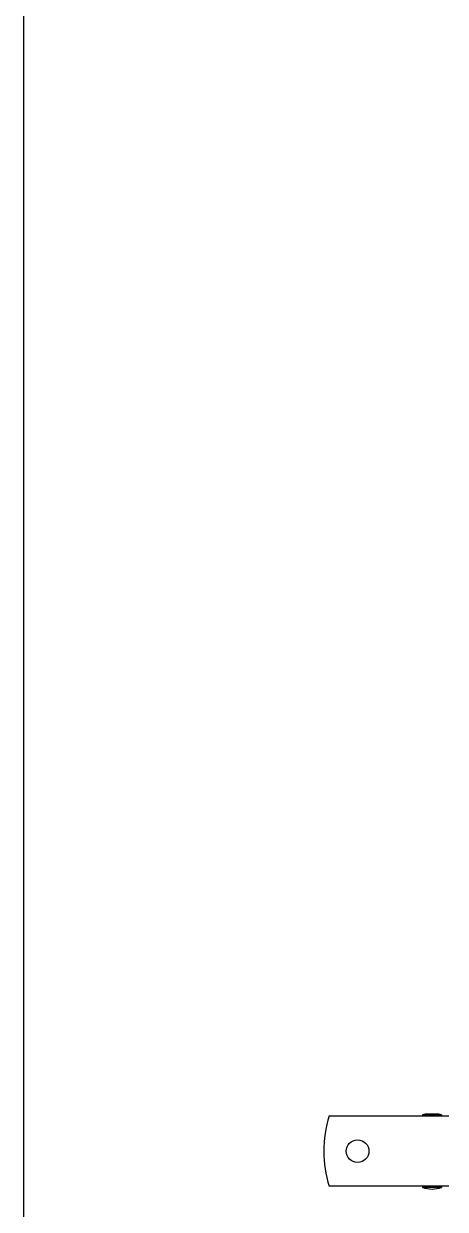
# Model space of a CAD drawing. Extents: x 1060579 to 1383165, y 581819 to 1037910.
# Drawn here: x 1264247 to 1265665, y 848023 to 852016 of the extents above; entities that cross this region are included whole.
import ezdxf

# ---------------------------------------------------------------- set-up
doc = ezdxf.new("R2010")
doc.units = 0
doc.header["$LTSCALE"] = 1000
doc.header["$MEASUREMENT"] = 0
doc.layers.add('02___PRT_ALL_AXES', color=7, linetype='Continuous')
doc.layers.add('11122', color=7, linetype='Continuous')

msp = doc.modelspace()

# ---------------------------------------------------------------- linework, layer by layer
at = {"color": 0, "linetype": 'Continuous'}
for p, q in [((1265275.1, 848337), (1265677.9, 848337)), ((1265589.1, 848340.6), (1265589.1, 848337)), ((1265652.9, 848340.6), (1265652.9, 848337)), ((1265677.9, 848100), (1265275.1, 848100)), ((1265589.1, 848100), (1265589.1, 848096.4)), ((1265652.9, 848100), (1265652.9, 848096.4))]:
    msp.add_line(p, q, dxfattribs=at)
msp.add_arc((1265651.6, 848218.5), 394.7, 162.5364, 197.4636, dxfattribs=at)
at = {"layer": '02___PRT_ALL_AXES', "color": 0, "linetype": 'Continuous'}
for p, q in [((1265598.2, 848343.5), (1265589.1, 848340.6)), ((1265652.9, 848340.6), (1265589.1, 848340.6)), ((1265589.1, 848340.6), (1265589.1, 848337)), ((1265643.8, 848343.5), (1265598.2, 848343.5)), ((1265643.8, 848343.5), (1265652.9, 848340.6)), ((1265652.9, 848340.6), (1265652.9, 848337)), ((1265589.1, 848100), (1265589.1, 848096.4)), ((1265652.9, 848100), (1265652.9, 848096.4)), ((1265652.9, 848096.4), (1265589.1, 848096.4))]:
    msp.add_line(p, q, dxfattribs=at)
msp.add_circle((1265370.4, 848218.5), 38.3, dxfattribs=at)
for centre, start, end in [((1265621, 848255.2), 104.4775, 110.4873), ((1265621, 848255.2), 69.5127, 75.5225), ((1265621, 848181.8), 249.5127, 290.4873)]:
    msp.add_arc(centre, 91.1, start, end, dxfattribs=at)
at = {"layer": '11122'}
msp.add_lwpolyline([(1264247.2, 857423.4), (1276623.4, 857423.4), (1276623.4, 845220), (1264247.2, 845220)], close=True, dxfattribs=at)

doc.saveas('drawing.dxf')
